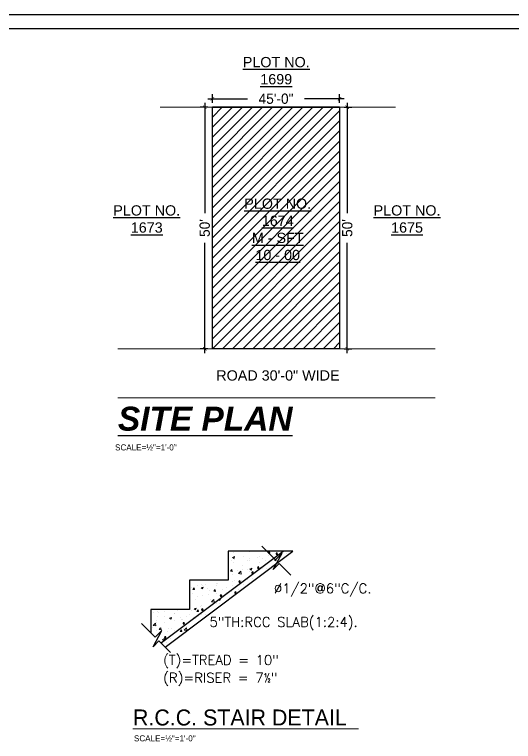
# Model space of a CAD drawing. Header units: inches. Extents: x -139043 to 10134, y -60114 to -24856.
# Drawn here: x -7054 to -6616, y -26764 to -26126 of the extents above; entities that cross this region are included whole.
import ezdxf

# ---------------------------------------------------------------- set-up
doc = ezdxf.new("R2010")
doc.units = ezdxf.units.IN
doc.header["$MEASUREMENT"] = 0
doc.header["$PDMODE"] = 34
doc.layers.get('Defpoints').update_dxf_attribs({"color": 183})
for name, color, linetype, lineweight in [('demention', 1, 'Continuous', 5), ('gwr', 255, 'Continuous', 13), ('HAT', 252, 'Continuous', 0), ('wall', 1, 'Continuous', 30), ('window', 5, 'Continuous', 9)]:
    doc.layers.add(name, color=color, linetype=linetype, lineweight=lineweight)
for name, color, linetype in [('DIM', 9, 'Continuous'), ('TEXT', 2, 'Continuous'), ('WIN', 2, 'Continuous')]:
    doc.layers.add(name, color=color, linetype=linetype)
doc.layers.add('GASS', color=7, linetype='Continuous', true_color=0x00f000)
doc.styles.add('1', font='simplex.shx', dxfattribs={"width": 0.8, "height": 10})
doc.styles.add('style4', font='romans.shx')
doc.dimstyles.new('1-2', dxfattribs={"dimtxt": 9, "dimasz": 3, "dimexe": 4, "dimexo": 4, "dimgap": 4, "dimtad": 0, "dimdec": 1, "dimzin": 0, "dimdsep": 46, "dimlunit": 4, "dimtxsty": 'Standard', "dimblk": 'ARCHTICK', "dimcen": 4, "dimdle": 4, "dimclrd": 1, "dimclre": 1, "dimclrt": 3, "dimadec": 0, "dimazin": 0, "dimtfac": 1, "dimtdec": 1, "dimtofl": 0, "dimtmove": 1, "dimatfit": 3, "dimldrblk": 'ARCHTICK', "dimfxl": 4, "dimtolj": 1, "dimtzin": 0, "dimarcsym": 0})

# ---------------------------------------------------------------- blocks, each defined once
blk = doc.blocks.new('fffddfdfsfds')
at = {"layer": 'HAT'}
for p, q in [((-113116.43, -16772.37), (-113116.41, -16772.34)), ((-113116.43, -16772.37), (-113114.91, -16772.5)), ((-113114.9, -16772.5), (-113114.93, -16772.34)), ((-113098.14, -16773.97), (-113096.91, -16772.5)), ((-113096.61, -16774.1), (-113096.9, -16772.5)), ((-113129.38, -16777.75), (-113127.6, -16777.06)), ((-113129.38, -16777.75), (-113128.12, -16778.61)), ((-113128.69, -16773.57), (-113128.69, -16773.57)), ((-113128.11, -16778.61), (-113127.59, -16777.07)), ((-113127.89, -16779.55), (-113127.89, -16779.55)), ((-113119.65, -16776.7), (-113119.65, -16776.7)), ((-113114.34, -16778.33), (-113114.34, -16778.33)), ((-113107.95, -16777.49), (-113107.95, -16777.49)), ((-113106.04, -16777.28), (-113106.04, -16777.28)), ((-113103.02, -16778.63), (-113103.02, -16778.63)), ((-113098.29, -16776.21), (-113098.29, -16776.21)), ((-113098.14, -16773.97), (-113096.62, -16774.1)), ((-113092.74, -16779.79), (-113090.95, -16779.11)), ((-113092.43, -16777.85), (-113092.43, -16777.85)), ((-113091.46, -16780.65), (-113090.95, -16779.11)), ((-113091.05, -16779.39), (-113091.05, -16779.39)), ((-113089.78, -16776.72), (-113089.78, -16776.72)), ((-113082.19, -16774.09), (-113082.19, -16774.09)), ((-113130.44, -16780.45), (-113130.44, -16780.45)), ((-113129, -16782.06), (-113129, -16782.06)), ((-113120.79, -16784.5), (-113120.79, -16784.5)), ((-113115.9, -16780.27), (-113115.9, -16780.27)), ((-113114.27, -16780.13), (-113114.27, -16780.13)), ((-113105.92, -16781.95), (-113105.92, -16781.95)), ((-113100.66, -16780.7), (-113100.66, -16780.7)), ((-113092.74, -16779.79), (-113091.47, -16780.65)), ((-113131.18, -16789.95), (-113129.95, -16788.48)), ((-113131.18, -16789.95), (-113129.66, -16790.08)), ((-113129.65, -16790.08), (-113129.95, -16788.49)), ((-113129.31, -16790.55), (-113129.31, -16790.55)), ((-113124.72, -16789.67), (-113124.72, -16789.67)), ((-113124.13, -16791.98), (-113122.15, -16789.91)), ((-113124.13, -16791.98), (-113121.87, -16792.34)), ((-113121.86, -16792.34), (-113122.14, -16789.92)), ((-113121.04, -16788.38), (-113121.04, -16788.38)), ((-113116.21, -16788.75), (-113116.21, -16788.75)), ((-113114.68, -16790.1), (-113114.68, -16790.1)), ((-113114.66, -16787.54), (-113114.66, -16787.54)), ((-113114.16, -16788.02), (-113112.38, -16787.33)), ((-113114.16, -16788.02), (-113112.89, -16788.87)), ((-113112.89, -16788.87), (-113112.37, -16787.33)), ((-113112.89, -16791.55), (-113111.66, -16790.08)), ((-113112.89, -16791.55), (-113111.37, -16791.68)), ((-113111.36, -16791.68), (-113111.66, -16790.09)), ((-113111.11, -16790.24), (-113111.11, -16790.24)), ((-113105, -16786.27), (-113105, -16786.27)), ((-113103.33, -16787.12), (-113103.33, -16787.12)), ((-113099.81, -16787.54), (-113099.81, -16787.54)), ((-113129.55, -16792.65), (-113129.55, -16792.65)), ((-113127.75, -16798.44), (-113127.75, -16798.44)), ((-113121.37, -16797.6), (-113121.37, -16797.6)), ((-113116.52, -16797.24), (-113116.52, -16797.24)), ((-113111.71, -16796.33), (-113111.71, -16796.33)), ((-113165.15, -16804.4), (-113165.15, -16804.4)), ((-113164.22, -16805.93), (-113162.99, -16804.46)), ((-113162.69, -16806.06), (-113162.99, -16804.47)), ((-113159.9, -16802.67), (-113159.9, -16802.67)), ((-113157.01, -16804.47), (-113155.23, -16803.78)), ((-113157.01, -16804.47), (-113155.75, -16805.32)), ((-113156.92, -16801.55), (-113156.92, -16801.55)), ((-113155.74, -16802.58), (-113155.74, -16802.58)), ((-113155.74, -16805.32), (-113155.22, -16803.78)), ((-113153.51, -16801.83), (-113153.51, -16801.83)), ((-113151.54, -16804.97), (-113151.54, -16804.97)), ((-113143.86, -16800.56), (-113143.86, -16800.56)), ((-113143.3, -16802.12), (-113143.3, -16802.12)), ((-113142.86, -16800.95), (-113142.86, -16800.95)), ((-113134.69, -16804.13), (-113134.69, -16804.13)), ((-113129.69, -16802.7), (-113129.69, -16802.7)), ((-113129.62, -16799.04), (-113129.62, -16799.04)), ((-113119.82, -16801.57), (-113119.82, -16801.57)), ((-113164.43, -16809.23), (-113164.43, -16809.23)), ((-113164.22, -16805.93), (-113162.7, -16806.06)), ((-113156.05, -16811.07), (-113156.05, -16811.07)), ((-113150.56, -16810.62), (-113150.56, -16810.62)), ((-113149.56, -16806.68), (-113149.56, -16806.68)), ((-113145.93, -16807.53), (-113144.7, -16806.06)), ((-113145.93, -16807.53), (-113144.41, -16807.66)), ((-113144.4, -16807.66), (-113144.7, -16806.07)), ((-113143.17, -16809.44), (-113143.17, -16809.44)), ((-113137.93, -16805.55), (-113137.93, -16805.55)), ((-113134.46, -16808.5), (-113134.46, -16808.5)), ((-113129.93, -16807.53), (-113129.93, -16807.53)), ((-113128.08, -16807.66), (-113128.08, -16807.66)), ((-113127.64, -16809.13), (-113126.41, -16807.66)), ((-113127.64, -16809.13), (-113126.12, -16809.26)), ((-113126.11, -16809.26), (-113126.41, -16807.67)), ((-113124.31, -16806.12), (-113124.31, -16806.12)), ((-113166.61, -16812.73), (-113166.61, -16812.73)), ((-113161.99, -16814.51), (-113161.99, -16814.51)), ((-113160.22, -16811.89), (-113160.22, -16811.89)), ((-113148.38, -16815.08), (-113148.38, -16815.08)), ((-113147.97, -16816.82), (-113145.98, -16814.75)), ((-113147.97, -16816.82), (-113145.7, -16817.18)), ((-113145.69, -16817.18), (-113145.98, -16814.76)), ((-113143.48, -16817.93), (-113143.48, -16817.93)), ((-113141.79, -16814.73), (-113140.01, -16814.05)), ((-113141.79, -16814.73), (-113140.53, -16815.59)), ((-113140.52, -16815.59), (-113140, -16814.05)), ((-113134.76, -16815.66), (-113134.76, -16815.66)), ((-113178.98, -16823.51), (-113178.84, -16823.34)), ((-113178.98, -16823.51), (-113177.45, -16823.64)), ((-113177.45, -16823.65), (-113177.5, -16823.34)), ((-113166.93, -16821.95), (-113166.93, -16821.95)), ((-113163.22, -16822.96), (-113161.43, -16822.27)), ((-113163.22, -16822.96), (-113161.95, -16823.81)), ((-113161.94, -16823.81), (-113161.43, -16822.27)), ((-113160.69, -16825.11), (-113159.46, -16823.65)), ((-113159.16, -16825.25), (-113159.45, -16823.65)), ((-113157.27, -16820.68), (-113157.27, -16820.68)), ((-113156.36, -16819.56), (-113156.36, -16819.56)), ((-113150.61, -16821.89), (-113150.61, -16821.89)), ((-113141.17, -16818.56), (-113141.17, -16818.56)), ((-113199.08, -16826.18), (-113199.08, -16826.18)), ((-113195.58, -16824.9), (-113195.58, -16824.9)), ((-113195.22, -16829.55), (-113195.22, -16829.55)), ((-113194.18, -16826.39), (-113194.18, -16826.39)), ((-113189.42, -16824.91), (-113189.42, -16824.91)), ((-113188.8, -16829.81), (-113188.8, -16829.81)), ((-113184.64, -16831.18), (-113182.86, -16830.5)), ((-113183.37, -16832.04), (-113182.85, -16830.5)), ((-113180.57, -16826.96), (-113180.57, -16826.96)), ((-113180.35, -16827), (-113180.35, -16827)), ((-113175.19, -16830.39), (-113175.19, -16830.39)), ((-113169.76, -16829.84), (-113169.76, -16829.84)), ((-113166.95, -16827.54), (-113166.95, -16827.54)), ((-113165.48, -16824.45), (-113165.48, -16824.45)), ((-113160.69, -16825.11), (-113159.16, -16825.24)), ((-113159.37, -16830.05), (-113159.37, -16830.05)), ((-113156.67, -16828.05), (-113156.67, -16828.05)), ((-113153.34, -16828.11), (-113153.34, -16828.11)), ((-113199.02, -16837.44), (-113197.03, -16835.37)), ((-113196.74, -16837.8), (-113197.02, -16835.37)), ((-113196.13, -16834.97), (-113196.13, -16834.97)), ((-113195.89, -16833.39), (-113195.89, -16833.39)), ((-113189.11, -16835.15), (-113189.11, -16835.15)), ((-113184.64, -16831.18), (-113183.38, -16832.04)), ((-113183.01, -16831.76), (-113183.01, -16831.76)), ((-113180.02, -16832.85), (-113180.02, -16832.85)), ((-113174.24, -16832.6), (-113174.24, -16832.6)), ((-113173.64, -16832.01), (-113173.64, -16832.01)), ((-113163.98, -16830.73), (-113163.98, -16830.73)), ((-113161.58, -16830.96), (-113161.58, -16830.96)), ((-113199.25, -16839.35), (-113199.25, -16839.35)), ((-113199.02, -16837.44), (-113196.75, -16837.79)), ((-113196.2, -16841.88), (-113196.2, -16841.88)), ((-113193.73, -16841.09), (-113192.5, -16839.63)), ((-113193.73, -16841.09), (-113192.2, -16841.22)), ((-113192.2, -16841.23), (-113192.49, -16839.63)), ((-113186.73, -16842.9), (-113186.73, -16842.9)), ((-113185.64, -16839.92), (-113185.64, -16839.92)), ((-113183.32, -16840.25), (-113183.32, -16840.25)), ((-113180.35, -16842.06), (-113180.35, -16842.06)), ((-113175.44, -16842.69), (-113174.21, -16841.23)), ((-113175.44, -16842.69), (-113173.91, -16842.82)), ((-113173.91, -16842.83), (-113174.2, -16841.23)), ((-113172.03, -16840.5), (-113172.03, -16840.5)), ((-113171.8, -16841.66), (-113169.82, -16839.59)), ((-113171.8, -16841.66), (-113169.53, -16842.02)), ((-113170.69, -16840.79), (-113170.69, -16840.79)), ((-113170.07, -16838.33), (-113170.07, -16838.33)), ((-113169.53, -16842.02), (-113169.81, -16839.6)), ((-113169.42, -16841.45), (-113167.89, -16840.86)), ((-113169.42, -16841.45), (-113169.03, -16841.71)), ((-113190.85, -16849.67), (-113189.06, -16848.99)), ((-113190.85, -16849.67), (-113189.58, -16850.53)), ((-113189.57, -16850.53), (-113189.06, -16848.99)), ((-113183.63, -16848.73), (-113183.63, -16848.73)), ((-113179.38, -16844.08), (-113179.38, -16844.08)), ((-113198.84, -16855.8), (-113198.84, -16855.8)), ((-113190.61, -16852.95), (-113190.61, -16852.95)), ((-113187.06, -16852.12), (-113187.06, -16852.12))]:
    blk.add_line(p, q, dxfattribs=at)
at = {"layer": 'wall'}
blk.add_line((-113191.67, -16852.32), (-113085.04, -16772.34), dxfattribs=at)
for centre, start, end in [((-113090.61, -16774.54), 0, 180), ((-113090.61, -16774.54), 180, 0), ((-113106.93, -16786.78), 0, 180), ((-113106.93, -16786.78), 180, 0), ((-113123.25, -16799.02), 0, 180), ((-113123.25, -16799.02), 180, 0), ((-113139.57, -16811.26), 0, 180), ((-113139.57, -16811.26), 180, 0), ((-113155.89, -16823.5), 0, 180), ((-113155.89, -16823.5), 180, 0), ((-113172.21, -16835.74), 0, 180), ((-113172.21, -16835.74), 180, 0), ((-113188.53, -16847.98), 0, 180), ((-113188.53, -16847.98), 180, 0)]:
    blk.add_arc(centre, 0.638, start, end, dxfattribs=at)
at = {"layer": 'WIN'}
for p, q in [((-113188.61, -16856.4), (-113076.54, -16772.34)), ((-113076.54, -16772.34), (-113133.2, -16772.34)), ((-113133.2, -16772.34), (-113133.2, -16797.84)), ((-113091.77, -16779.78), (-113103.74, -16767.81)), ((-113093.71, -16788.3), (-113085.94, -16773.95)), ((-113085.94, -16773.95), (-113091.77, -16779.78)), ((-113088.48, -16783.07), (-113093.71, -16788.3)), ((-113078.24, -16793.31), (-113088.48, -16783.07)), ((-113167.2, -16797.84), (-113167.2, -16823.34)), ((-113133.2, -16797.84), (-113167.2, -16797.84)), ((-113167.2, -16823.34), (-113201.2, -16823.34)), ((-113201.2, -16823.34), (-113201.2, -16843.8)), ((-113197.28, -16847.72), (-113209.25, -16835.75)), ((-113199.22, -16856.25), (-113191.45, -16841.89)), ((-113191.45, -16841.89), (-113197.28, -16847.72)), ((-113193.99, -16851.01), (-113199.22, -16856.25)), ((-113183.75, -16861.25), (-113193.99, -16851.01))]:
    blk.add_line(p, q, dxfattribs=at)
at = {"layer": 'window'}
blk.add_line((-113216.78, -16928.03), (-113019.03, -16928.03), dxfattribs=at)
at = {"layer": 'HAT', "color": 32, "style": '1'}
for s, p in [('%%c1/2"@6"C/C.', (-113093.17, -16809.26)), ('5"TH:RCC SLAB(1:2:4).', (-113149.64, -16838.67)), ('(T)=TREAD = 10"', (-113190.36, -16872.06)), ('(R)=RISER = 7½"', (-113190.36, -16887.6))]:
    blk.add_text(s, height=8.5, dxfattribs=at).set_placement(p)
at = {"layer": 'TEXT'}
blk.add_text('R.C.C. STAIR DETAIL', height=14.025, dxfattribs=at).set_placement((-113216.78, -16925.23))
blk = doc.blocks.new('_ArchTick')
at = {"color": 0, "linetype": 'ByBlock', "const_width": 0.15}
blk.add_lwpolyline([(-0.5, -0.5), (0.5, 0.5)], dxfattribs=at)
blk = doc.blocks.new('*D722')
at = {"layer": 'Defpoints', "color": 0}
for p in [(-6768.41, -26200), (-6879.93, -26207.44), (-6768.41, -26207.44)]:
    blk.add_point(p, dxfattribs=at)
at = {"layer": 'demention', "color": 1, "lineweight": -2}
for p, q in [((-6879.93, -26203.44), (-6879.93, -26196)), ((-6768.41, -26203.44), (-6768.41, -26196)), ((-6883.93, -26200), (-6849.17, -26200)), ((-6764.41, -26200), (-6799.17, -26200))]:
    blk.add_line(p, q, dxfattribs=at)
at = {"layer": 'demention', "color": 1, "lineweight": -2, "xscale": 3, "yscale": 3, "zscale": 3, "rotation": 180}
blk.add_blockref('_ArchTick', (-6879.93, -26200), dxfattribs=at)
at = {"layer": 'demention', "color": 1, "lineweight": -2, "xscale": 3, "yscale": 3, "zscale": 3}
blk.add_blockref('_ArchTick', (-6768.41, -26200), dxfattribs=at)
at = {"layer": 'demention', "color": 3, "insert": (-6824.17, -26200), "char_height": 9, "attachment_point": 5}
blk.add_mtext('\\A1;45\'-0"', dxfattribs=at)
blk = doc.blocks.new('*D723')
at = {"layer": 'Defpoints', "color": 0}
for p in [(-6768.41, -26207.44), (-6768.41, -26419.33), (-6761.65, -26419.33)]:
    blk.add_point(p, dxfattribs=at)
at = {"layer": 'demention', "color": 1, "lineweight": -2}
for p, q in [((-6761.65, -26203.44), (-6761.65, -26300.39)), ((-6764.41, -26207.44), (-6757.65, -26207.44)), ((-6761.65, -26423.33), (-6761.65, -26326.39)), ((-6764.41, -26419.33), (-6757.65, -26419.33))]:
    blk.add_line(p, q, dxfattribs=at)
at = {"layer": 'demention', "color": 1, "lineweight": -2, "xscale": 3, "yscale": 3, "zscale": 3}
for p, rotation in [((-6761.65, -26207.44), 90), ((-6761.65, -26419.33), 270)]:
    blk.add_blockref('_ArchTick', p, dxfattribs=dict(at, rotation=rotation))
at = {"layer": 'demention', "color": 3, "insert": (-6761.65, -26313.39), "char_height": 9, "attachment_point": 5, "rotation": 90}
blk.add_mtext("\\A1;50'", dxfattribs=at)
blk = doc.blocks.new('*D724')
at = {"layer": 'Defpoints', "color": 0}
for p in [(-6879.93, -26207.44), (-6886.7, -26419.33), (-6879.93, -26419.33)]:
    blk.add_point(p, dxfattribs=at)
at = {"layer": 'demention', "color": 1, "lineweight": -2}
for p, q in [((-6886.7, -26203.44), (-6886.7, -26300.39)), ((-6883.93, -26207.44), (-6890.7, -26207.44)), ((-6886.7, -26423.33), (-6886.7, -26326.39)), ((-6883.93, -26419.33), (-6890.7, -26419.33))]:
    blk.add_line(p, q, dxfattribs=at)
at = {"layer": 'demention', "color": 1, "lineweight": -2, "xscale": 3, "yscale": 3, "zscale": 3}
for p, rotation in [((-6886.7, -26207.44), 90), ((-6886.7, -26419.33), 270)]:
    blk.add_blockref('_ArchTick', p, dxfattribs=dict(at, rotation=rotation))
at = {"layer": 'demention', "color": 3, "insert": (-6886.7, -26313.39), "char_height": 9, "attachment_point": 5, "rotation": 90}
blk.add_mtext("\\A1;50'", dxfattribs=at)

msp = doc.modelspace()

# ---------------------------------------------------------------- hatches: boundary and pattern name
h = msp.add_hatch()
h.set_pattern_fill('ANSI31', color=256, scale=50, style=0)
h.set_pattern_definition([(45, (-6879.934, -26419.33), (-4.41942, 4.41942), [])])
h.paths.add_polyline_path([(-6879.934, -26419.33), (-6768.412, -26419.33), (-6768.412, -26207.443), (-6879.934, -26207.443)])
h.paths.add_polyline_path([(-6854.206, -26346.836), (-6791.022, -26346.836), (-6791.022, -26283.062), (-6854.206, -26283.062)], flags=24)

# ---------------------------------------------------------------- linework, layer by layer
at = {"layer": 'GASS', "color": 1, "ltscale": 22.5}
for p, q in [((-8470.521, -26126.304), (-5955.992, -26126.094)), ((-8458.521, -26138.304), (-5967.992, -26138.304))]:
    msp.add_line(p, q, dxfattribs=at)
at = {"layer": 'gwr'}
for p, q in [((-6925.797, -26207.443), (-6879.934, -26207.443)), ((-6719.426, -26207.443), (-6768.412, -26207.443)), ((-6963.003, -26419.33), (-6879.934, -26419.33)), ((-6684.476, -26419.33), (-6768.412, -26419.33)), ((-6963.003, -26462.311), (-6684.476, -26462.311))]:
    msp.add_line(p, q, dxfattribs=at)
at = {"layer": 'wall'}
for p, q in [((-6879.934, -26419.33), (-6879.934, -26207.443)), ((-6879.934, -26207.443), (-6768.412, -26207.443)), ((-6768.412, -26207.443), (-6879.934, -26207.443)), ((-6768.412, -26207.443), (-6768.412, -26419.33)), ((-6768.412, -26419.33), (-6879.934, -26419.33))]:
    msp.add_line(p, q, dxfattribs=at)

# ---------------------------------------------------------------- block references
msp.add_blockref('fffddfdfsfds', (106267.115, -9824.614))

# ---------------------------------------------------------------- texts
at = {"layer": 'DIM', "color": 5, "ltscale": 2, "char_height": 9, "attachment_point": 2}
for s, insert, width in [('{\\fArial|b0|i0|c0|p34;\\LPLOT NO.\\P1699}', (-6823.988, -26163.325), 98.79037), ('{\\fArial|b0|i0|c0|p34;\\LPLOT NO.\\P1674\\PM - SFT\\P10 - 00}', (-6822.676, -26287.535), 98.79037), ('{\\fArial|b0|i0|c0|p34;\\LPLOT NO.\\P1673}', (-6937.608, -26293.437), 98.79037), ('{\\fArial|b0|i0|c0|p34;\\LPLOT NO.\\P1675}', (-6709.215, -26293.437), 98.79037), ('{\\fArial|b0|i0|c0|p34;ROAD 30\'-0" WIDE}', (-6822.507, -26438.232), 135.14789)]:
    msp.add_mtext(s, dxfattribs=dict(at, insert=insert, width=width))
at = {"layer": 'TEXT'}
for p in [(-6965.388, -26508.527), (-6948.785, -26763.786)]:
    msp.add_text('SCALE=½"=1\'-0"', height=5.29838, dxfattribs=at).set_placement(p)
at = {"layer": 'wall', "color": 5, "ltscale": 22.5, "insert": (-6962.893, -26470.145), "char_height": 21, "width": 247.32, "attachment_point": 1, "style": 'style4'}
msp.add_mtext('{\\fArial|b1|i1|c0|p34;\\LSITE PLAN}', dxfattribs=at)

# ---------------------------------------------------------------- dimensions: what is measured, and where the dimension line sits
at = {"layer": 'demention'}
dim = msp.add_linear_dim(base=(-6768.412, -26199.999), p1=(-6879.934, -26207.443), p2=(-6768.412, -26207.443), text='45\'-0"', dimstyle='1-2', override={"dimfxl": 3}, dxfattribs=at)
dim.commit()
dim.dimension.update_dxf_attribs({"geometry": '*D722', "text_midpoint": (-6824.173, -26199.999)})
for base, p1, p2, picture, middle in [((-6886.696, -26419.33), (-6879.934, -26207.443), (-6879.934, -26419.33), '*D724', (-6886.696, -26313.386)), ((-6761.65, -26419.33), (-6768.412, -26207.443), (-6768.412, -26419.33), '*D723', (-6761.65, -26313.386))]:
    dim = msp.add_linear_dim(base=base, p1=p1, p2=p2, angle=90, text="50'", dimstyle='1-2', override={"dimfxl": 3}, dxfattribs=at)
    dim.commit()
    dim.dimension.update_dxf_attribs({"geometry": picture, "text_midpoint": middle})

doc.saveas('drawing.dxf')
